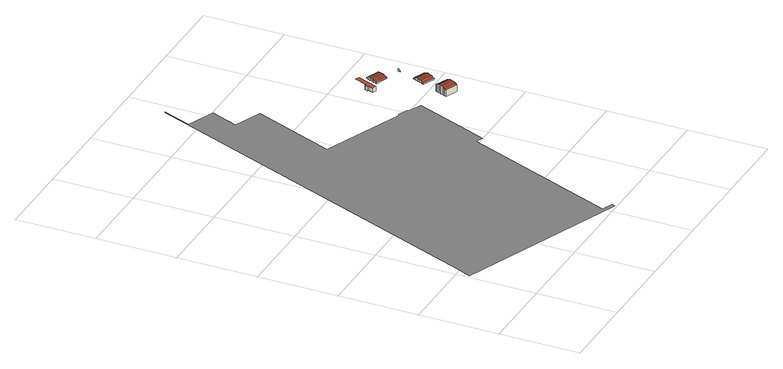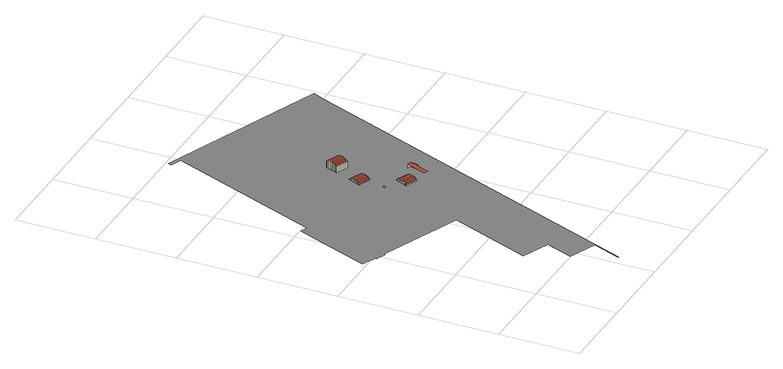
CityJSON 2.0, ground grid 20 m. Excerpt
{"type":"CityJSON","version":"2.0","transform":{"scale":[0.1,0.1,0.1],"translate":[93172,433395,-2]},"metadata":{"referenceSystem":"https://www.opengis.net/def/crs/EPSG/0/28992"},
"CityObjects":{
"building1":{"type":"Building","attributes":{"measuredHeight":21.9},"children":["building1-1","building1-2","building1-3"],"geometry":[{"type":"MultiSurface","lod":"2","boundaries":[[[0,1,2,3,4,5,6,7,8,9,10,11,12,13,14,15,16,17,18,19,20]],[[21,22,23,24]],[[22,25,26,23]],[[27,21,24,28]],[[29,30,31,32]],[[33,27,28,34]],[[30,35,36,31]],[[35,37,38,36]],[[39,33,34,40]],[[37,41,42,38]],[[24,23,26,43,44,40,34,28]],[[45,42,41,46]],[[47,29,32,48]],[[29,47,49,30]],[[50,45,46,51]],[[30,49,52,35]],[[53,50,51,54]],[[35,52,55,37]],[[56,53,54,57]],[[37,55,58,41]],[[41,58,59,46]],[[49,47,48,60]],[[46,59,61,51]],[[52,49,60,62]],[[51,61,63,54]],[[55,52,62,64]],[[54,63,65,57]],[[66,56,57,65]],[[58,55,64,67]],[[68,69,70,71]],[[67,72,59,58]],[[69,73,74,70]],[[73,75,76,74]],[[72,77,61,59]],[[77,78,63,61]],[[75,79,80,76]],[[78,66,65,63]],[[81,68,71,82]],[[83,84,85,86]],[[68,81,87,69]],[[84,88,89,85]],[[69,87,90,73]],[[88,91,92,89]],[[73,90,93,75]],[[91,94,95,92]],[[75,93,96,79]],[[97,95,94,98]],[[79,96,99,100]],[[101,83,86,102]],[[83,101,103,84]],[[87,81,82,104]],[[105,97,98,106]],[[84,103,107,88]],[[90,87,104,108]],[[109,105,106,110]],[[88,107,111,91]],[[93,90,108,112]],[[113,109,110,114]],[[91,111,115,94]],[[96,93,112,116]],[[94,115,117,98]],[[116,118,99,96]],[[103,101,102,119]],[[98,117,120,106]],[[118,121,122,99]],[[106,120,123,110]],[[121,124,125,122]],[[110,123,126,114]],[[127,113,114,126]],[[128,129,130,131]],[[129,132,133,130]]],"semantics":{"surfaces":[{"type":"GroundSurface"},{"type":"WallSurface"},{"type":"RoofSurface"}],"values":[0,1,1,1,1,1,1,1,1,1,2,1,1,2,1,2,1,2,1,2,2,1,2,1,2,1,2,1,1,1,1,1,1,1,1,1,1,1,1,2,1,2,1,2,1,2,1,2,1,2,1,1,2,1,1,2,1,1,2,1,2,1,1,2,1,2,1,2,1,1,1]}}]},
"building1-1":{"type":"BuildingInstallation","parents":["building1"],"geometry":[{"type":"MultiSurface","lod":"2","boundaries":[[[55,52,62,64]],[[52,49,60,62]],[[77,78,63,61]],[[50,45,46,51]],[[67,72,59,58]],[[37,41,42,38]],[[72,77,61,59]],[[45,42,41,46]],[[35,37,38,36]],[[30,35,36,31]],[[56,53,54,57]],[[66,56,57,65]],[[78,66,65,63]],[[47,29,32,48]],[[29,30,31,32]],[[53,50,51,54]],[[58,55,64,67]],[[49,47,48,60]],[[54,63,65,57]],[[30,49,52,35]],[[46,59,61,51]],[[35,52,55,37]],[[29,47,49,30]],[[37,55,58,41]],[[51,61,63,54]],[[41,58,59,46]]],"semantics":{"surfaces":[{"type":"WallSurface"},{"type":"RoofSurface"}],"values":[0,0,0,0,0,0,0,0,0,0,0,0,0,0,0,0,0,0,1,1,1,1,1,1,1,1]}}]},
"building1-2":{"type":"BuildingInstallation","parents":["building1"],"geometry":[{"type":"MultiSurface","lod":"2","boundaries":[[[134,135,136,137]],[[138,134,137,139]],[[124,140,141,125]],[[140,138,139,141]],[[121,124,125,122]],[[69,73,74,70]],[[87,81,82,104]],[[135,142,100,136]],[[118,121,122,99]],[[142,80,79,100]],[[116,118,99,96]],[[75,79,80,76]],[[96,93,112,116]],[[73,75,76,74]],[[93,90,108,112]],[[90,87,104,108]],[[68,69,70,71]],[[81,68,71,82]],[[68,81,87,69]],[[137,125,141,139]],[[136,122,125,137]],[[69,87,90,73]],[[75,93,96,79]],[[73,90,93,75]],[[100,99,122,136]],[[79,96,99,100]]],"semantics":{"surfaces":[{"type":"WallSurface"},{"type":"RoofSurface"}],"values":[0,0,0,0,0,0,0,0,0,0,0,0,0,0,0,0,0,0,1,1,1,1,1,1,1,1]}}]},
"building1-3":{"type":"BuildingInstallation","parents":["building1"],"geometry":[{"type":"MultiSurface","lod":"2","boundaries":[[[143,144,123,120]],[[144,127,126,123]],[[127,113,114,126]],[[109,105,106,110]],[[145,143,120,117]],[[146,145,117,115]],[[91,94,95,92]],[[115,111,147,146]],[[88,91,92,89]],[[111,107,148,147]],[[103,101,102,119]],[[101,83,86,102]],[[97,95,94,98]],[[113,109,110,114]],[[83,84,85,86]],[[105,97,98,106]],[[84,88,89,85]],[[107,103,119,148]],[[110,123,126,114]],[[106,120,123,110]],[[94,115,117,98]],[[91,111,115,94]],[[88,107,111,91]],[[84,103,107,88]],[[83,101,103,84]],[[98,117,120,106]]],"semantics":{"surfaces":[{"type":"WallSurface"},{"type":"RoofSurface"}],"values":[0,0,0,0,0,0,0,0,0,0,0,0,0,0,0,0,0,0,1,1,1,1,1,1,1,1]}}]}
},
"vertices":[
[430,14,6],[427,5,6],[8,171,6],[23,208,6],[333,992,6],[375,1098,6],[377,1098,6],[349,1027,6],[419,999,6],[392,930,6],[461,902,6],[379,698,6],[586,615,6],[588,618,6],[612,608,6],[611,605,6],[647,590,6],[590,446,6],[572,402,6],[555,409,6],[402,25,6],[434,620,150],[430,609,150],[430,609,161],[434,620,161],[440,605,150],[440,605,161],[432,620,150],[432,620,161],[484,450,167],[485,454,169],[485,454,150],[484,450,150],[436,630,150],[436,630,161],[487,458,171],[487,458,150],[489,462,172],[489,462,150],[439,629,150],[439,629,161],[490,466,172],[490,466,150],[461,657,161],[451,661,161],[492,470,150],[492,470,172],[514,438,167],[514,438,150],[516,442,169],[494,474,150],[494,474,171],[517,445,171],[495,478,150],[495,478,169],[519,450,172],[497,482,150],[497,482,167],[520,454,172],[522,458,172],[516,442,150],[524,462,171],[517,445,150],[525,466,169],[519,450,150],[527,469,167],[527,469,150],[520,454,150],[469,617,152],[471,620,154],[471,620,150],[469,617,150],[522,458,150],[472,624,156],[472,624,150],[474,628,157],[474,628,150],[524,462,150],[525,466,150],[476,633,157],[476,633,150],[500,605,152],[500,605,150],[512,520,152],[513,523,154],[513,523,150],[512,520,150],[501,608,154],[515,527,156],[515,527,150],[502,612,156],[516,531,157],[516,531,150],[504,616,157],[518,535,157],[518,535,150],[506,620,157],[520,539,150],[520,539,157],[508,625,157],[477,637,157],[542,507,152],[542,507,150],[543,511,154],[501,608,150],[521,544,150],[521,544,156],[545,515,156],[502,612,150],[523,547,150],[523,547,154],[546,519,157],[504,616,150],[524,551,150],[524,551,152],[548,523,157],[506,620,150],[550,527,157],[508,625,150],[543,511,150],[552,531,156],[509,629,150],[509,629,156],[553,535,154],[511,633,150],[511,633,154],[554,539,152],[554,539,150],[539,590,152],[541,593,154],[541,593,150],[539,590,150],[542,597,156],[542,597,150],
[481,645,150],[479,641,150],[479,641,156],[481,645,154],[482,648,150],[482,648,152],[512,636,150],[512,636,152],[477,637,150],
[552,531,150],[553,535,150],[550,527,150],[548,523,150],[546,519,150],[545,515,150]
]}
